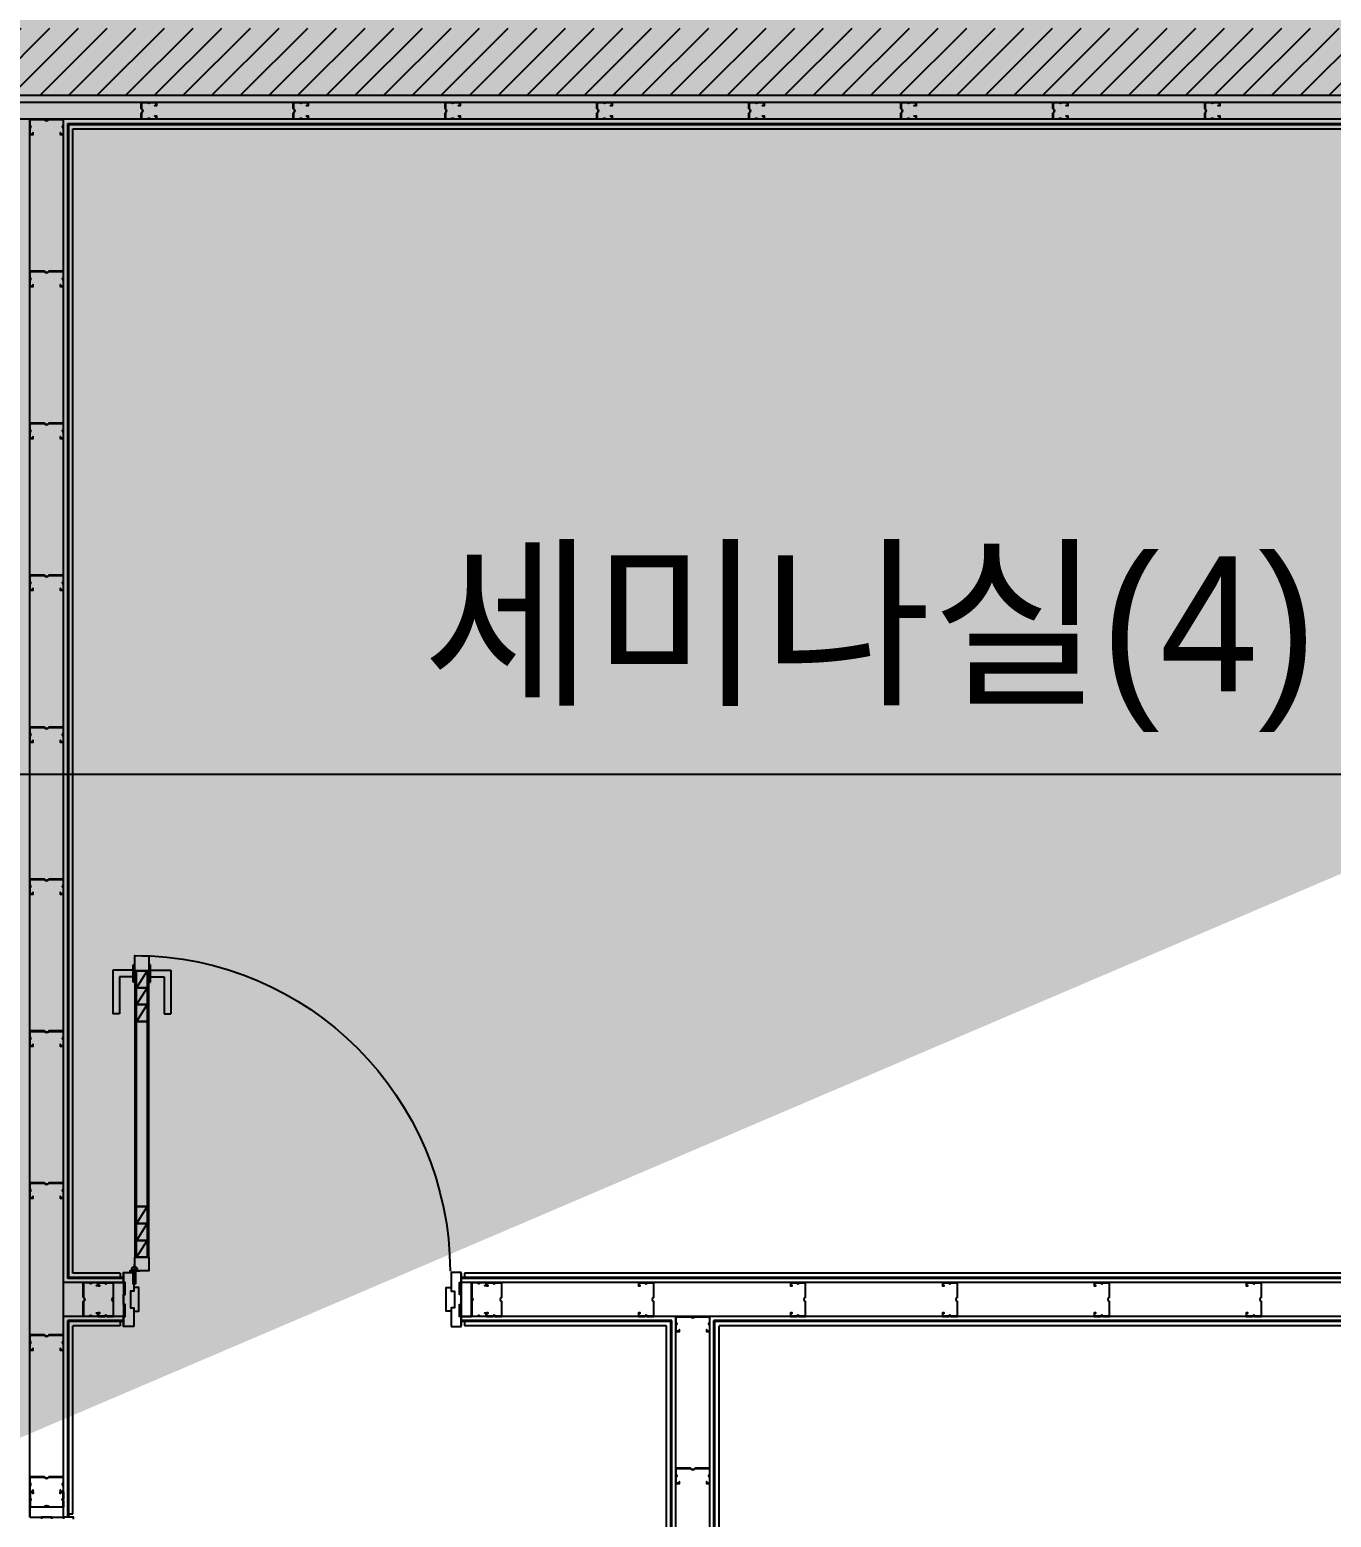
# Model space of a CAD drawing. Header units: metres. Extents: x 630750 to 860239, y 578133 to 726633.
# Drawn here: x 757644 to 761499, y 647210 to 651615 of the extents above; entities that cross this region are included whole.
import ezdxf

# ---------------------------------------------------------------- set-up
doc = ezdxf.new("R2010")
doc.units = ezdxf.units.M
doc.header["$LTSCALE"] = 300
doc.linetypes.add('업무시설_xr-base$0$CONTINOUS', pattern=[0])
for name, color, linetype in [('A-CEN-1', 1, 'Continuous'), ('A-CON', 2, 'Continuous'), ('A-TXT', 3, 'Continuous'), ('A-WAL-BLK', 3, 'Continuous'), ('A-WALL-CONC', 2, 'Continuous'), ('F-DOOR_FRAME', 4, 'Continuous'), ('KUK-DOOR', 4, 'Continuous'), ('KUK-DOOR-FRAME', 4, 'Continuous'), ('KUK-DRYWALL', 4, 'Continuous'), ('KUK-WALL-DRYWALL', 4, 'Continuous'), ('KUK-석고보드', 201, 'Continuous')]:
    doc.layers.add(name, color=color, linetype=linetype)
doc.styles.add('돋움', font='')
doc.styles.get('돋움').set_extended_font_data('Dotum')

# ---------------------------------------------------------------- blocks, each defined once
blk = doc.blocks.new('con1')
at = {"layer": 'A-WALL-CONC', "linetype": '업무시설_xr-base$0$CONTINOUS'}
h = blk.add_hatch(color=253, dxfattribs=at)
h.dxf.hatch_style = 1
h.paths.add_polyline_path([(-302595.9, -253222.2), (-301895.9, -253222.2), (-301895.9, -253922.2), (-302595.9, -253922.2)])
h.paths.add_polyline_path([(-384245.9, -253222.2), (-383545.9, -253222.2), (-383545.9, -253922.2), (-384245.9, -253922.2)])
h.paths.add_polyline_path([(-335095.9, -253172.2), (-334295.9, -253172.2), (-334295.9, -253972.2), (-335095.9, -253972.2)])
h.paths.add_polyline_path([(-354895.9, -253172.2), (-354095.9, -253172.2), (-354095.9, -253972.2), (-354895.9, -253972.2)])
h.paths.add_polyline_path([(-374695.9, -253172.2), (-373895.9, -253172.2), (-373895.9, -253972.2), (-374695.9, -253972.2)])
h.paths.add_polyline_path([(-325195.9, -253172.2), (-324395.9, -253172.2), (-324395.9, -253972.2), (-325195.9, -253972.2)])
h.paths.add_polyline_path([(-364745.9, -253222.2), (-364045.9, -253222.2), (-364045.9, -253922.2), (-364745.9, -253922.2)])
h.paths.add_polyline_path([(-344945.9, -253222.2), (-344245.9, -253222.2), (-344245.9, -253922.2), (-344945.9, -253922.2)])
h.paths.add_polyline_path([(-310045.9, -253222.2), (-309345.9, -253222.2), (-309345.9, -253922.2), (-310045.9, -253922.2)])
h.paths.add_polyline_path([(-318595.9, -253172.2), (-317795.9, -253172.2), (-317795.9, -253972.2), (-318595.9, -253972.2)])
h.paths.add_polyline_path([(-384245.9, -310859.9), (-383445.9, -310859.9), (-383445.9, -311659.9), (-384245.9, -311659.9)])
h.paths.add_polyline_path([(-384245.9, -305472.2), (-383445.9, -305472.2), (-383445.9, -306272.2), (-384245.9, -306272.2)])
h.paths.add_polyline_path([(-384245.9, -295572.2), (-383445.9, -295572.2), (-383445.9, -296372.2), (-384245.9, -296372.2)])
h.paths.add_polyline_path([(-384195.9, -276472.2), (-383595.9, -276472.2), (-383595.9, -275872.2), (-384195.9, -275872.2)])
h.paths.add_polyline_path([(-384245.9, -285672.2), (-383445.9, -285672.2), (-383445.9, -286472.2), (-384245.9, -286472.2)])
h.paths.add_polyline_path([(-384295.9, -269172.2), (-383495.9, -269172.2), (-383495.9, -269972.2), (-384295.9, -269972.2)])
h.paths.add_polyline_path([(-384295.9, -260672.2), (-383495.9, -260672.2), (-383495.9, -261472.2), (-384295.9, -261472.2)])
h.paths.add_polyline_path([(-376995.9, -285572.2), (-376195.9, -285572.2), (-376195.9, -286372.2), (-376995.9, -286372.2)], flags=17)
h.paths.add_polyline_path([(-374695.9, -276572.2), (-373895.9, -276572.2), (-373895.9, -275772.2), (-374695.9, -275772.2)], flags=17)
h.paths.add_polyline_path([(-364695.9, -285772.2), (-364095.9, -285772.2), (-364095.9, -286372.2), (-364695.9, -286372.2)], flags=17)
h.paths.add_polyline_path([(-364795.9, -275772.2), (-363995.9, -275772.2), (-363995.9, -276572.2), (-364795.9, -276572.2)], flags=17)
edge = h.paths.add_edge_path(flags=16)
edge.add_arc((-376495.9, -295972.2), 450, 0, 360)
edge = h.paths.add_edge_path(flags=16)
edge.add_arc((-354495.9, -302572.2), 450, 0, 360)
edge = h.paths.add_edge_path(flags=16)
edge.add_arc((-364395.9, -295972.2), 350, 0, 360)
edge = h.paths.add_edge_path(flags=16)
edge.add_arc((-354495.9, -295972.2), 450, 0, 360)
edge = h.paths.add_edge_path(flags=16)
edge.add_arc((-344595.9, -302572.2), 350, 0, 360)
edge = h.paths.add_edge_path(flags=16)
edge.add_arc((-344595.9, -295972.2), 350, 0, 360)
edge = h.paths.add_edge_path(flags=16)
edge.add_arc((-364395.9, -302572.2), 350, 0, 360)
h.paths.add_polyline_path([(-375978.1, -305715.7), (-376743.7, -305483.5), (-376976, -306249), (-376210.4, -306481.3)], flags=17)
h.paths.add_polyline_path([(-378097.8, -312701.2), (-378863.4, -312468.9), (-379095.6, -313234.5), (-378330.1, -313466.8)], flags=16)
h.paths.add_polyline_path([(-354767.9, -312099.6), (-355533.5, -311867.3), (-355765.8, -312632.8), (-355000.2, -312865.1)], flags=17)
h.paths.add_polyline_path([(-347591.1, -314277.3), (-348356.6, -314045), (-348588.9, -314810.6), (-347823.4, -315042.9)], flags=17)
h.paths.add_polyline_path([(-349725.3, -321310.6), (-350490.8, -321078.3), (-350723.1, -321843.9), (-349957.6, -322076.2)], flags=17)
h.paths.add_polyline_path([(-359198.7, -318436), (-359964.3, -318203.7), (-360196.6, -318969.2), (-359431, -319201.5)], flags=17)
edge = h.paths.add_edge_path(flags=16)
edge.add_arc((-324745.9, -312472.2), 450, 0, 360)
h.paths.add_polyline_path([(-318595.9, -311972.2), (-317795.9, -311972.2), (-317795.9, -312972.2), (-318595.9, -312972.2)], flags=17)
edge = h.paths.add_edge_path(flags=16)
edge.add_arc((-335145.9, -312472.2), 350, 0, 360)
edge = h.paths.add_edge_path(flags=16)
edge.add_arc((-338616.5, -317418.6), 450, 0, 360)
h.paths.add_polyline_path([(-340251.8, -324185.3), (-341017.4, -323953), (-341249.7, -324718.5), (-340484.1, -324950.8)], flags=17)
edge = h.paths.add_edge_path(flags=17)
edge.add_arc((-324745.9, -319072.2), 450, 0, 360)
h.paths.add_polyline_path([(-318695.9, -318672.2), (-317695.9, -318672.2), (-317695.9, -319472.2), (-318695.9, -319472.2)], flags=17)
h.paths.add_polyline_path([(-310095.9, -327072.2), (-309295.9, -327072.2), (-309295.9, -327872.2), (-310095.9, -327872.2)])
h.paths.add_polyline_path([(-316095.9, -322372.2), (-316095.9, -325422.2), (-311307.7, -325422.2), (-311307.7, -325222.2), (-315895.9, -325222.2), (-315895.9, -322572.2), (-309695.9, -322572.2), (-309695.9, -325222.2), (-310307.7, -325222.2), (-310307.7, -325422.2), (-309495.9, -325422.2), (-309495.9, -322372.2)], flags=17)
edge = h.paths.add_edge_path(flags=17)
edge.add_arc((-324795.9, -327472.2), 400, 0, 360)
edge = h.paths.add_edge_path(flags=17)
edge.add_arc((-318195.9, -329272.2), 450, 0, 360)
h.paths.add_polyline_path([(-310095.9, -331472.2), (-309295.9, -331472.2), (-309295.9, -332272.2), (-310095.9, -332272.2)])
edge = h.paths.add_edge_path(flags=16)
edge.add_arc((-334695.9, -302572.2), 350, 0, 360)
edge = h.paths.add_edge_path(flags=17)
edge.add_arc((-334695.9, -286072.2), 350, 0, 360)
edge = h.paths.add_edge_path(flags=16)
edge.add_arc((-334695.9, -295972.2), 350, 0, 360)
edge = h.paths.add_edge_path(flags=17)
edge.add_arc((-344595.9, -286072.2), 450, 0, 360)
h.paths.add_polyline_path([(-318595.9, -295472.2), (-317795.9, -295472.2), (-317795.9, -296472.2), (-318595.9, -296472.2)], flags=17)
h.paths.add_polyline_path([(-318595.9, -302072.2), (-317795.9, -302072.2), (-317795.9, -303072.2), (-318595.9, -303072.2)], flags=17)
edge = h.paths.add_edge_path(flags=16)
edge.add_arc((-324795.9, -302572.2), 450, 0, 360)
edge = h.paths.add_edge_path(flags=16)
edge.add_arc((-324795.9, -295972.2), 450, 0, 360)
edge = h.paths.add_edge_path(flags=17)
edge.add_arc((-324795.9, -286072.2), 450, 0, 360)
edge = h.paths.add_edge_path(flags=17)
edge.add_arc((-334695.9, -276172.2), 450, 0, 360)
edge = h.paths.add_edge_path(flags=17)
edge.add_arc((-344595.9, -276172.2), 450, 0, 360)
h.paths.add_polyline_path([(-318595.9, -275772.2), (-317795.9, -275772.2), (-317795.9, -276572.2), (-318595.9, -276572.2)], flags=17)
h.paths.add_polyline_path([(-318595.9, -285672.2), (-317795.9, -285672.2), (-317795.9, -286472.2), (-318595.9, -286472.2)], flags=17)
edge = h.paths.add_edge_path(flags=17)
edge.add_arc((-324795.9, -276172.2), 450, 0, 360)
h.paths.add_polyline_path([(-364795.9, -260672.2), (-363995.9, -260672.2), (-363995.9, -261472.2), (-364795.9, -261472.2)])
h.paths.add_polyline_path([(-364795.9, -269172.2), (-363995.9, -269172.2), (-363995.9, -269972.2), (-364795.9, -269972.2)], flags=17)
h.paths.add_polyline_path([(-325195.9, -269172.2), (-324395.9, -269172.2), (-324395.9, -269972.2), (-325195.9, -269972.2)], flags=17)
h.paths.add_polyline_path([(-310845.9, -260722.2), (-310045.9, -260722.2), (-310045.9, -261522.2), (-310845.9, -261522.2)], flags=17)
h.paths.add_polyline_path([(-325195.9, -260672.2), (-324395.9, -260672.2), (-324395.9, -261472.2), (-325195.9, -261472.2)])
h.paths.add_polyline_path([(-335095.9, -260672.2), (-334295.9, -260672.2), (-334295.9, -261472.2), (-335095.9, -261472.2)])
h.paths.add_polyline_path([(-344995.9, -260672.2), (-344195.9, -260672.2), (-344195.9, -261472.2), (-344995.9, -261472.2)])
h.paths.add_polyline_path([(-354895.9, -260672.2), (-354095.9, -260672.2), (-354095.9, -261472.2), (-354895.9, -261472.2)])
h.paths.add_polyline_path([(-354895.9, -269172.2), (-354095.9, -269172.2), (-354095.9, -269972.2), (-354895.9, -269972.2)], flags=17)
h.paths.add_polyline_path([(-344995.9, -269172.2), (-344195.9, -269172.2), (-344195.9, -269972.2), (-344995.9, -269972.2)], flags=17)
h.paths.add_polyline_path([(-335095.9, -269172.2), (-334295.9, -269172.2), (-334295.9, -269972.2), (-335095.9, -269972.2)], flags=17)
h.paths.add_polyline_path([(-310145.9, -275772.2), (-309345.9, -275772.2), (-309345.9, -276572.2), (-310145.9, -276572.2)])
h.paths.add_polyline_path([(-310145.9, -269172.2), (-309345.9, -269172.2), (-309345.9, -269972.2), (-310145.9, -269972.2)])
h.paths.add_polyline_path([(-309945.9, -312172.2), (-309345.9, -312172.2), (-309345.9, -312772.2), (-309945.9, -312772.2)], flags=17)
h.paths.add_polyline_path([(-309945.9, -302272.2), (-309345.9, -302272.2), (-309345.9, -302872.2), (-309945.9, -302872.2)], flags=17)
h.paths.add_polyline_path([(-310145.9, -295572.2), (-309345.9, -295572.2), (-309345.9, -296372.2), (-310145.9, -296372.2)])
h.paths.add_polyline_path([(-310145.9, -285672.2), (-309345.9, -285672.2), (-309345.9, -286472.2), (-310145.9, -286472.2)])
h.paths.add_polyline_path([(-366406.6, -311179.9), (-366585, -311089.4), (-367172.8, -312248.9), (-366994.4, -312339.4)], flags=16)
h.paths.add_polyline_path([(-367582.3, -313498.9), (-367760.7, -313408.4), (-368303.3, -314478.7), (-368124.9, -314569.2)], flags=16)
h.paths.add_polyline_path([(-374501.4, -323406.8), (-375266.9, -323174.5), (-375499.2, -323940), (-374733.7, -324172.3)], flags=17)
h.paths.add_polyline_path([(-380817, -321490.3), (-381582.5, -321258), (-381814.8, -322023.6), (-381049.3, -322255.9)])
h.paths.add_polyline_path([(-319504.7, -329605.3), (-319562.8, -329796.7), (-318586.8, -330092.9), (-318528.7, -329901.5)], flags=17)
h.paths.add_polyline_path([(-317399.5, -330244.1), (-317457.6, -330435.5), (-316481.5, -330731.7), (-316423.5, -330540.3)], flags=17)
h.paths.add_polyline_path([(-315294.3, -330882.9), (-315352.4, -331074.3), (-314376.3, -331370.5), (-314318.3, -331179.1)], flags=17)
h.paths.add_polyline_path([(-313189.1, -331521.7), (-313247.2, -331713.1), (-312271.1, -332009.3), (-312213, -331817.9)], flags=17)
h.paths.add_polyline_path([(-311083.9, -332160.5), (-311142, -332351.9), (-310165.9, -332648.1), (-310107.8, -332456.7)], flags=17)
h.paths.add_polyline_path([(-308978.7, -332799.4), (-309036.7, -332990.7), (-308060.7, -333286.9), (-308002.6, -333095.5)])
h.paths.add_polyline_path([(-306873.5, -333438.2), (-306931.5, -333629.5), (-305955.5, -333925.7), (-305897.4, -333734.3)])
h.paths.add_polyline_path([(-321610, -328966.5), (-321668, -329157.9), (-320692, -329454.1), (-320633.9, -329262.7)], flags=17)
h.paths.add_polyline_path([(-304768.2, -334077), (-304826.3, -334268.4), (-303850.3, -334564.5), (-303792.2, -334373.1)])
h.paths.add_polyline_path([(-366379.8, -308837.3), (-366525.2, -309124), (-365780.1, -309501.8), (-365997.1, -309929.9), (-365818.7, -310020.4), (-365281.9, -308961.4), (-368992.7, -307835.4), (-369050.7, -308026.8), (-368955, -308055.9), (-369303.5, -309204.2), (-369399.2, -309175.1), (-369457.2, -309366.5), (-369361.5, -309395.5), (-371190.9, -315424.1), (-373726.7, -314654.6), (-371897.4, -308626.1), (-370414.2, -309076.1), (-370356.1, -308884.7), (-371839.3, -308434.7), (-371490.9, -307286.4), (-370007.6, -307736.5), (-369949.6, -307545.1), (-371624.2, -307036.9), (-373976.1, -314787.9), (-369001.2, -316297.6), (-368712.8, -315728.7), (-368891.1, -315638.2), (-369103.7, -316057.4), (-370999.5, -315482.2), (-368763.6, -308113.9)], flags=17)
edge = h.paths.add_edge_path()
edge.add_line((-317995.9, -269122.2), (-318195.9, -269122.2))
edge.add_line((-318195.9, -266622.2), (-317995.9, -266622.2))
edge.add_line((-318195.9, -265972.2), (-318195.9, -266622.2))
edge.add_line((-318195.9, -269122.2), (-318195.9, -269672.2))
edge.add_line((-317995.9, -269472.2), (-317995.9, -269122.2))
edge.add_line((-317995.9, -266622.2), (-317995.9, -265972.2))
edge.add_line((-317070.9, -260922.2), (-317070.9, -260722.2))
edge.add_line((-317070.9, -260722.2), (-314895.9, -260722.2))
edge.add_line((-314895.9, -260722.2), (-314895.9, -260922.2))
edge.add_line((-314895.9, -260922.2), (-317070.9, -260922.2))
edge.add_line((-318195.9, -265972.2), (-321995.9, -265972.2))
edge.add_line((-321995.9, -265972.2), (-321995.9, -262022.2))
edge.add_line((-321995.9, -262022.2), (-321795.9, -262022.2))
edge.add_line((-321795.9, -262022.2), (-321795.9, -262922.2))
edge.add_line((-321795.9, -262922.2), (-321695.9, -262922.2))
edge.add_line((-321695.9, -262922.2), (-321695.9, -263122.2))
edge.add_line((-321695.9, -263122.2), (-321795.9, -263122.2))
edge.add_line((-321795.9, -263122.2), (-321795.9, -265772.2))
edge.add_line((-321795.9, -265772.2), (-314195.9, -265772.2))
edge.add_line((-314195.9, -265772.2), (-314195.9, -263122.2))
edge.add_line((-314195.9, -263122.2), (-320695.9, -263122.2))
edge.add_line((-320695.9, -263122.2), (-320695.9, -262922.2))
edge.add_line((-320695.9, -262922.2), (-319545.9, -262922.2))
edge.add_line((-319545.9, -262922.2), (-319545.9, -260922.2))
edge.add_line((-319545.9, -260922.2), (-321795.9, -260922.2))
edge.add_line((-321795.9, -260922.2), (-321795.9, -261022.2))
edge.add_line((-321795.9, -261022.2), (-321995.9, -261022.2))
edge.add_line((-321995.9, -261022.2), (-321995.9, -260722.2))
edge.add_line((-321995.9, -260722.2), (-317770.9, -260722.2))
edge.add_line((-317770.9, -260722.2), (-317770.9, -260922.2))
edge.add_line((-317995.9, -269472.2), (-314195.9, -269472.2))
edge.add_line((-314195.9, -269472.2), (-314195.9, -265972.2))
edge.add_line((-314195.9, -265972.2), (-317995.9, -265972.2))
edge.add_line((-317770.9, -260922.2), (-319345.9, -260922.2))
edge.add_line((-319345.9, -260922.2), (-319345.9, -262922.2))
edge.add_line((-319345.9, -262922.2), (-314195.9, -262922.2))
edge.add_line((-314195.9, -262922.2), (-314195.9, -260722.2))
edge.add_line((-314195.9, -260722.2), (-313995.9, -260722.2))
edge.add_line((-313995.9, -260722.2), (-313995.9, -269672.2))
edge.add_line((-313995.9, -269672.2), (-318195.9, -269672.2))
edge.add_line((-309345.9, -286472.2), (-309345.9, -312772.2))
edge.add_line((-309545.9, -302872.2), (-309545.9, -312172.2))
edge.add_line((-309545.9, -296372.2), (-309545.9, -302272.2))
edge.add_line((-309545.9, -286472.2), (-309545.9, -295572.2))
edge.add_line((-375426.6, -323700.8), (-380976.7, -322016.6))
edge.add_line((-334860, -324841.4), (-335146.9, -325786.6))
edge.add_line((-334660.1, -325215.5), (-334859.8, -325873.7))
edge.add_line((-324795.9, -328208.8), (-324795.9, -327872.2))
edge.add_line((-324595.9, -328060.4), (-324595.9, -327818.6))
edge.add_line((-324795.9, -328208.8), (-322797.2, -328815.2))
edge.add_line((-322797.2, -328815.2), (-322739.1, -328623.9))
edge.add_line((-322739.1, -328623.9), (-324595.9, -328060.4))
edge.add_line((-337531.2, -334677.3), (-338201, -334474.1))
edge.add_line((-338201, -334474.1), (-338404.3, -335143.9))
edge.add_line((-338404.3, -335143.9), (-337734.4, -335347.2))
edge.add_line((-337734.4, -335347.2), (-337531.2, -334677.3))
edge = h.paths.add_edge_path()
edge.add_line((-339857.9, -323400.5), (-339799.8, -323209.1))
edge.add_line((-339799.8, -323209.1), (-337930.3, -317052.2))
edge.add_line((-337930.3, -317052.2), (-338217.3, -316965))
edge.add_line((-338217.3, -316965), (-338268.5, -317133.4))
edge.add_arc((-338616.5, -317418.6), 450, -73.1135, 39.3318, ccw=False)
edge.add_line((-338485.8, -317849.2), (-340145, -323313.3))
edge.add_line((-340145, -323313.3), (-339857.9, -323400.5))
blk = doc.blocks.new('힌지')
at = {"layer": 'F-DOOR_FRAME', "color": 175}
for p, q in [((444293.8, 289039.7, 0), (444262.2, 289039.7, 0)), ((444293.8, 289039.7, 0), (444262.2, 289039.7, 0)), ((444278, 289049.1, 0), (444278, 289020.8, 0))]:
    blk.add_line(p, q, dxfattribs=at)
at = {"layer": 'F-DOOR_FRAME', "color": 175, "elevation": 0}
for points in [[(444276.3, 289042.2), (444276.3, 289076.8), (444273.3, 289076.8), (444273.3, 289041.9), (444270.9, 289035.1, -0.190658), (444275.4, 289038.8)], [(444282.3, 289041.9), (444282.3, 289076.8), (444279.3, 289076.8), (444279.3, 289042.2), (444280.2, 289038.8, -0.190658), (444284.8, 289035.1)]]:
    blk.add_lwpolyline(points, format="xyb", close=True, dxfattribs=at)
at = {"layer": 'F-DOOR_FRAME', "color": 175}
blk.add_circle((444277.8, 289034.7, 0), 8, dxfattribs=at)
blk = doc.blocks.new('A$C350577A3')
at = {"layer": 'KUK-DOOR', "color": 6}
for p, q in [((43.5, 939, -6432.8), (43.5, 999, -6432.8)), ((43.5, 999, -6432.8), (173.5, 999, -6432.8)), ((63.5, 939, -6432.8), (63.5, 979, -6432.8)), ((63.5, 979, -6432.8), (173.5, 979, -6432.8)), ((173.5, 979, -6432.8), (173.5, 999, -6432.8)), ((79, 939, -6432.8), (28, 939, -6432.8)), ((28, 939, -6432.8), (28, 934, 0)), ((79, 934, -6432.8), (79, 939, -6432.8)), ((28, 887, 0), (28, 892, 6432.8)), ((79, 887, 0), (28, 887, 0)), ((43.5, 887, 0), (43.5, 827, 0)), ((63.5, 887, 0), (63.5, 847, 0)), ((79, 892, 0), (79, 887, 0)), ((63.5, 847, 0), (173.5, 847, 0)), ((173.5, 847, 0), (173.5, 827, 0)), ((43.5, 827, 0), (173.5, 827, 0))]:
    blk.add_line(p, q, dxfattribs=at)
at = {"layer": 'KUK-DOOR', "color": 251}
for p, q in [((29.7, 934, -6432.8), (29.7, 939, -6432.8)), ((31.3, 934, -6432.8), (31.3, 939, -6432.8)), ((33.9, 934, -6432.8), (33.9, 939, -6432.8)), ((38.4, 934, -6432.8), (38.4, 939, -6432.8)), ((44.6, 934, -6432.8), (44.6, 939, -6432.8)), ((62.4, 934, -6432.8), (62.4, 939, -6432.8)), ((68.6, 934, -6432.8), (68.6, 939, -6432.8)), ((73.1, 934, -6432.8), (73.1, 939, -6432.8)), ((75.7, 934, -6432.8), (75.7, 939, -6432.8)), ((77.3, 934, -6432.8), (77.3, 939, -6432.8)), ((78.4, 934, -6432.8), (78.4, 939, -6432.8)), ((29.7, 892, 0), (29.7, 887, 0)), ((31.3, 892, 0), (31.3, 887, 0)), ((33.9, 892, 0), (33.9, 887, 0)), ((38.4, 892, 0), (38.4, 887, 0)), ((44.6, 892, 0), (44.6, 887, 0)), ((62.4, 892, 0), (62.4, 887, 0)), ((68.6, 892, 0), (68.6, 887, 0)), ((73.1, 892, 0), (73.1, 887, 0)), ((75.7, 892, 0), (75.7, 887, 0)), ((77.3, 892, 0), (77.3, 887, 0)), ((78.4, 892, 0), (78.4, 887, 0))]:
    blk.add_line(p, q, dxfattribs=at)
at = {"layer": 'KUK-DOOR', "color": 1, "ltscale": 100}
for p, q in [((46, 897, 0), (96, 929, 0)), ((96, 897, 0), (146, 929, 0)), ((146, 897, 0), (196, 929, 0)), ((744, 897, 0), (794, 929, 0)), ((794, 897, 0), (844, 929, 0)), ((844, 897, 0), (894, 929, 0))]:
    blk.add_line(p, q, dxfattribs=at)
at = {"layer": 'KUK-DOOR', "color": 8}
blk.add_line((196, 897, 0), (196, 929, 0), dxfattribs=at)
at = {"layer": 'KUK-DOOR', "color": 7, "elevation": 0}
for points in [[(9, 934), (0, 934), (2.5, 892), (46, 892), (46, 934), (9, 934)], [(46, 934), (894, 934)], [(894, 934), (894, 892), (934, 892), (934, 896), (934, 896), (934, 934), (894, 934)], [(894, 892), (46, 892)]]:
    blk.add_lwpolyline(points, dxfattribs=at)
at = {"layer": 'KUK-DOOR', "color": 1, "ltscale": 100, "elevation": 0}
for points in [[(46, 897), (96, 897), (96, 929), (46, 929)], [(96, 897), (146, 897), (146, 929), (96, 929)], [(146, 897), (196, 897), (196, 929), (146, 929)], [(196, 897), (744, 897), (744, 929), (196, 929)], [(744, 897), (794, 897), (794, 929), (744, 929)], [(794, 897), (844, 897), (844, 929), (794, 929)], [(844, 897), (894, 897), (894, 929), (844, 929)]]:
    blk.add_lwpolyline(points, close=True, dxfattribs=at)
at = {"layer": 'KUK-DOOR', "color": 1, "elevation": 0}
blk.add_lwpolyline([(894, 934), (894, 897)], dxfattribs=at)
at = {"layer": 'KUK-DOOR', "color": 1}
blk.add_arc((937.5, 937.5, 0), 937.5, 180.2153, 269.847, dxfattribs=at)

msp = doc.modelspace()

# ---------------------------------------------------------------- hatches: boundary and pattern name
at = {"layer": 'A-WAL-BLK'}
h = msp.add_hatch(dxfattribs=at)
h.set_pattern_fill('ANSI31', color=251, scale=60, style=0)
h.set_pattern_definition([(45, (1072705.25, 440364.125), (-42.426407, 42.426407), [])])
h.paths.add_polyline_path([(754109.4, 649910.2), (754109.4, 651620.2), (763159.4, 651620.2), (763159.4, 651420.2), (754309.4, 651420.2), (754309.4, 649910.2)])

# ---------------------------------------------------------------- linework, layer by layer
at = {"layer": 'A-CEN-1', "linetype": 'Continuous'}
msp.add_line((796986.4, 649410.2), (657202.6, 649410.2), dxfattribs=at)
at = {"layer": 'A-WAL-BLK'}
msp.add_line((763154.4, 651420.2), (754104.4, 651420.2), dxfattribs=at)
at = {"layer": 'KUK-DOOR-FRAME'}
for points in [[(757952.4, 647775.2), (757952.4, 647775.2), (757952.4, 647775.2), (757952.4, 647775.2), (757952.4, 647775.2), (757928.4, 647775.2), (757922.4, 647775.2), (757922.4, 647778.7), (757922.4, 647805.2), (757927.4, 647805.2), (757927.4, 647840.2), (757922.4, 647840.2), (757922.4, 647870.2), (757927.4, 647870.2), (757927.4, 647905.2), (757922.4, 647905.2), (757922.4, 647935.2), (757928.4, 647935.2), (757928.4, 647935.2), (757952.4, 647935.2), (757952.4, 647880.2), (757942.4, 647880.2), (757942.4, 647830.2), (757952.4, 647830.2), (757952.4, 647775.2)], [(758892.4, 647775.2), (758892.4, 647775.2), (758892.4, 647775.2), (758892.4, 647775.2), (758892.4, 647775.2), (758916.4, 647775.2), (758922.4, 647775.2), (758922.4, 647778.7), (758922.4, 647805.2), (758917.4, 647805.2), (758917.4, 647840.2), (758922.4, 647840.2), (758922.4, 647870.2), (758917.4, 647870.2), (758917.4, 647905.2), (758922.4, 647905.2), (758922.4, 647935.2), (758916.4, 647935.2), (758916.4, 647935.2), (758892.4, 647935.2), (758892.4, 647880.2), (758902.4, 647880.2), (758902.4, 647830.2), (758892.4, 647830.2), (758892.4, 647775.2)], [(757709.4, 647205.2), (757709.4, 647210.2), (757679.4, 647210.2), (757679.4, 647205.2)], [(757774.4, 647204.2), (757774.4, 647210.2), (757770.9, 647210.2), (757744.4, 647210.2), (757744.4, 647205.2)]]:
    msp.add_lwpolyline(points, dxfattribs=at)
at = {"layer": 'KUK-DOOR-FRAME', "extrusion": (0, -1.80681e-09, 1)}
for points in [[(757942.4, 647830.2), (757952.4, 647830.2), (757952.4, 647820.2), (757967.4, 647820.2), (757967.4, 647890.2), (757952.4, 647890.2), (757952.4, 647880.2), (757942.4, 647880.2), (757942.4, 647830.2)], [(758902.4, 647830.2), (758892.4, 647830.2), (758892.4, 647820.2), (758877.4, 647820.2), (758877.4, 647890.2), (758892.4, 647890.2), (758892.4, 647880.2), (758902.4, 647880.2), (758902.4, 647830.2)]]:
    msp.add_lwpolyline(points, dxfattribs=at)
at = {"layer": 'KUK-DRYWALL', "color": 8}
for points in [[(758018.4, 651360.2), (758019.4, 651360.2), (758019.4, 651350.2), (757999.4, 651350.2, 1), (757994.4, 651350.2), (757974.4, 651350.2), (757974.4, 651368.7, 0.589997), (757974.4, 651381.7), (757974.4, 651400.2), (757994.4, 651400.2, 1), (757999.4, 651400.2), (758019.4, 651400.2), (758019.4, 651390.2), (758014.4, 651390.2), (758014.4, 651391.2), (758018.4, 651391.2), (758018.4, 651399.2), (758000.3, 651399.2, -0.745356), (757993.6, 651399.2), (757975.4, 651399.2), (757975.4, 651382.3, -0.542783), (757975.4, 651368.2), (757975.4, 651351.2), (757993.6, 651351.2, -0.745356), (758000.3, 651351.2), (758018.4, 651351.2), (758018.4, 651359.2), (758014.4, 651359.2), (758014.4, 651360.2), (758019.4, 651360.2)], [(758468.4, 651360.2), (758469.4, 651360.2), (758469.4, 651350.2), (758449.4, 651350.2, 1), (758444.4, 651350.2), (758424.4, 651350.2), (758424.4, 651368.7, 0.589997), (758424.4, 651381.7), (758424.4, 651400.2), (758444.4, 651400.2, 1), (758449.4, 651400.2), (758469.4, 651400.2), (758469.4, 651390.2), (758464.4, 651390.2), (758464.4, 651391.2), (758468.4, 651391.2), (758468.4, 651399.2), (758450.3, 651399.2, -0.745356), (758443.6, 651399.2), (758425.4, 651399.2), (758425.4, 651382.3, -0.542783), (758425.4, 651368.2), (758425.4, 651351.2), (758443.6, 651351.2, -0.745356), (758450.3, 651351.2), (758468.4, 651351.2), (758468.4, 651359.2), (758464.4, 651359.2), (758464.4, 651360.2), (758469.4, 651360.2)], [(758918.4, 651360.2), (758919.4, 651360.2), (758919.4, 651350.2), (758899.4, 651350.2, 1), (758894.4, 651350.2), (758874.4, 651350.2), (758874.4, 651368.7, 0.589997), (758874.4, 651381.7), (758874.4, 651400.2), (758894.4, 651400.2, 1), (758899.4, 651400.2), (758919.4, 651400.2), (758919.4, 651390.2), (758914.4, 651390.2), (758914.4, 651391.2), (758918.4, 651391.2), (758918.4, 651399.2), (758900.3, 651399.2, -0.745356), (758893.6, 651399.2), (758875.4, 651399.2), (758875.4, 651382.3, -0.542783), (758875.4, 651368.2), (758875.4, 651351.2), (758893.6, 651351.2, -0.745356), (758900.3, 651351.2), (758918.4, 651351.2), (758918.4, 651359.2), (758914.4, 651359.2), (758914.4, 651360.2), (758919.4, 651360.2)], [(759368.4, 651360.2), (759369.4, 651360.2), (759369.4, 651350.2), (759349.4, 651350.2, 1), (759344.4, 651350.2), (759324.4, 651350.2), (759324.4, 651368.7, 0.589997), (759324.4, 651381.7), (759324.4, 651400.2), (759344.4, 651400.2, 1), (759349.4, 651400.2), (759369.4, 651400.2), (759369.4, 651390.2), (759364.4, 651390.2), (759364.4, 651391.2), (759368.4, 651391.2), (759368.4, 651399.2), (759350.3, 651399.2, -0.745356), (759343.6, 651399.2), (759325.4, 651399.2), (759325.4, 651382.3, -0.542783), (759325.4, 651368.2), (759325.4, 651351.2), (759343.6, 651351.2, -0.745356), (759350.3, 651351.2), (759368.4, 651351.2), (759368.4, 651359.2), (759364.4, 651359.2), (759364.4, 651360.2), (759369.4, 651360.2)], [(759818.4, 651360.2), (759819.4, 651360.2), (759819.4, 651350.2), (759799.4, 651350.2, 1), (759794.4, 651350.2), (759774.4, 651350.2), (759774.4, 651368.7, 0.589997), (759774.4, 651381.7), (759774.4, 651400.2), (759794.4, 651400.2, 1), (759799.4, 651400.2), (759819.4, 651400.2), (759819.4, 651390.2), (759814.4, 651390.2), (759814.4, 651391.2), (759818.4, 651391.2), (759818.4, 651399.2), (759800.3, 651399.2, -0.745356), (759793.6, 651399.2), (759775.4, 651399.2), (759775.4, 651382.3, -0.542783), (759775.4, 651368.2), (759775.4, 651351.2), (759793.6, 651351.2, -0.745356), (759800.3, 651351.2), (759818.4, 651351.2), (759818.4, 651359.2), (759814.4, 651359.2), (759814.4, 651360.2), (759819.4, 651360.2)], [(760268.4, 651360.2), (760269.4, 651360.2), (760269.4, 651350.2), (760249.4, 651350.2, 1), (760244.4, 651350.2), (760224.4, 651350.2), (760224.4, 651368.7, 0.589997), (760224.4, 651381.7), (760224.4, 651400.2), (760244.4, 651400.2, 1), (760249.4, 651400.2), (760269.4, 651400.2), (760269.4, 651390.2), (760264.4, 651390.2), (760264.4, 651391.2), (760268.4, 651391.2), (760268.4, 651399.2), (760250.3, 651399.2, -0.745356), (760243.6, 651399.2), (760225.4, 651399.2), (760225.4, 651382.3, -0.542783), (760225.4, 651368.2), (760225.4, 651351.2), (760243.6, 651351.2, -0.745356), (760250.3, 651351.2), (760268.4, 651351.2), (760268.4, 651359.2), (760264.4, 651359.2), (760264.4, 651360.2), (760269.4, 651360.2)], [(760718.4, 651360.2), (760719.4, 651360.2), (760719.4, 651350.2), (760699.4, 651350.2, 1), (760694.4, 651350.2), (760674.4, 651350.2), (760674.4, 651368.7, 0.589997), (760674.4, 651381.7), (760674.4, 651400.2), (760694.4, 651400.2, 1), (760699.4, 651400.2), (760719.4, 651400.2), (760719.4, 651390.2), (760714.4, 651390.2), (760714.4, 651391.2), (760718.4, 651391.2), (760718.4, 651399.2), (760700.3, 651399.2, -0.745356), (760693.6, 651399.2), (760675.4, 651399.2), (760675.4, 651382.3, -0.542783), (760675.4, 651368.2), (760675.4, 651351.2), (760693.6, 651351.2, -0.745356), (760700.3, 651351.2), (760718.4, 651351.2), (760718.4, 651359.2), (760714.4, 651359.2), (760714.4, 651360.2), (760719.4, 651360.2)], [(761168.4, 651360.2), (761169.4, 651360.2), (761169.4, 651350.2), (761149.4, 651350.2, 1), (761144.4, 651350.2), (761124.4, 651350.2), (761124.4, 651368.7, 0.589997), (761124.4, 651381.7), (761124.4, 651400.2), (761144.4, 651400.2, 1), (761149.4, 651400.2), (761169.4, 651400.2), (761169.4, 651390.2), (761164.4, 651390.2), (761164.4, 651391.2), (761168.4, 651391.2), (761168.4, 651399.2), (761150.3, 651399.2, -0.745356), (761143.6, 651399.2), (761125.4, 651399.2), (761125.4, 651382.3, -0.542783), (761125.4, 651368.2), (761125.4, 651351.2), (761143.6, 651351.2, -0.745356), (761150.3, 651351.2), (761168.4, 651351.2), (761168.4, 651359.2), (761164.4, 651359.2), (761164.4, 651360.2), (761169.4, 651360.2)], [(757734.4, 651306.2), (757734.4, 651305.2), (757744.4, 651305.2), (757744.4, 651325.2, -1), (757744.4, 651330.2), (757744.4, 651350.2), (757700.9, 651350.2, -0.589997), (757687.9, 651350.2), (757644.4, 651350.2), (757644.4, 651330.2, -1), (757644.4, 651325.2), (757644.4, 651305.2), (757654.4, 651305.2), (757654.4, 651310.2), (757653.4, 651310.2), (757653.4, 651306.2), (757645.4, 651306.2), (757645.4, 651324.4, 0.745356), (757645.4, 651331.1), (757645.4, 651349.2), (757687.3, 651349.2, 0.542783), (757701.5, 651349.2), (757743.4, 651349.2), (757743.4, 651331.1, 0.745356), (757743.4, 651324.4), (757743.4, 651306.2), (757735.4, 651306.2), (757735.4, 651310.2), (757734.4, 651310.2), (757734.4, 651305.2)], [(757734.4, 650856.2), (757734.4, 650855.2), (757744.4, 650855.2), (757744.4, 650875.2, -1), (757744.4, 650880.2), (757744.4, 650900.2), (757700.9, 650900.2, -0.589997), (757687.9, 650900.2), (757644.4, 650900.2), (757644.4, 650880.2, -1), (757644.4, 650875.2), (757644.4, 650855.2), (757654.4, 650855.2), (757654.4, 650860.2), (757653.4, 650860.2), (757653.4, 650856.2), (757645.4, 650856.2), (757645.4, 650874.4, 0.745356), (757645.4, 650881.1), (757645.4, 650899.2), (757687.3, 650899.2, 0.542783), (757701.5, 650899.2), (757743.4, 650899.2), (757743.4, 650881.1, 0.745356), (757743.4, 650874.4), (757743.4, 650856.2), (757735.4, 650856.2), (757735.4, 650860.2), (757734.4, 650860.2), (757734.4, 650855.2)], [(757734.4, 650406.2), (757734.4, 650405.2), (757744.4, 650405.2), (757744.4, 650425.2, -1), (757744.4, 650430.2), (757744.4, 650450.2), (757700.9, 650450.2, -0.589997), (757687.9, 650450.2), (757644.4, 650450.2), (757644.4, 650430.2, -1), (757644.4, 650425.2), (757644.4, 650405.2), (757654.4, 650405.2), (757654.4, 650410.2), (757653.4, 650410.2), (757653.4, 650406.2), (757645.4, 650406.2), (757645.4, 650424.4, 0.745356), (757645.4, 650431.1), (757645.4, 650449.2), (757687.3, 650449.2, 0.542783), (757701.5, 650449.2), (757743.4, 650449.2), (757743.4, 650431.1, 0.745356), (757743.4, 650424.4), (757743.4, 650406.2), (757735.4, 650406.2), (757735.4, 650410.2), (757734.4, 650410.2), (757734.4, 650405.2)], [(757734.4, 649956.2), (757734.4, 649955.2), (757744.4, 649955.2), (757744.4, 649975.2, -1), (757744.4, 649980.2), (757744.4, 650000.2), (757700.9, 650000.2, -0.589997), (757687.9, 650000.2), (757644.4, 650000.2), (757644.4, 649980.2, -1), (757644.4, 649975.2), (757644.4, 649955.2), (757654.4, 649955.2), (757654.4, 649960.2), (757653.4, 649960.2), (757653.4, 649956.2), (757645.4, 649956.2), (757645.4, 649974.4, 0.745356), (757645.4, 649981.1), (757645.4, 649999.2), (757687.3, 649999.2, 0.542783), (757701.5, 649999.2), (757743.4, 649999.2), (757743.4, 649981.1, 0.745356), (757743.4, 649974.4), (757743.4, 649956.2), (757735.4, 649956.2), (757735.4, 649960.2), (757734.4, 649960.2), (757734.4, 649955.2)], [(757734.4, 649506.2), (757734.4, 649505.2), (757744.4, 649505.2), (757744.4, 649525.2, -1), (757744.4, 649530.2), (757744.4, 649550.2), (757700.9, 649550.2, -0.589997), (757687.9, 649550.2), (757644.4, 649550.2), (757644.4, 649530.2, -1), (757644.4, 649525.2), (757644.4, 649505.2), (757654.4, 649505.2), (757654.4, 649510.2), (757653.4, 649510.2), (757653.4, 649506.2), (757645.4, 649506.2), (757645.4, 649524.4, 0.745356), (757645.4, 649531.1), (757645.4, 649549.2), (757687.3, 649549.2, 0.542783), (757701.5, 649549.2), (757743.4, 649549.2), (757743.4, 649531.1, 0.745356), (757743.4, 649524.4), (757743.4, 649506.2), (757735.4, 649506.2), (757735.4, 649510.2), (757734.4, 649510.2), (757734.4, 649505.2)], [(757734.4, 649056.2), (757734.4, 649055.2), (757744.4, 649055.2), (757744.4, 649075.2, -1), (757744.4, 649080.2), (757744.4, 649100.2), (757700.9, 649100.2, -0.589997), (757687.9, 649100.2), (757644.4, 649100.2), (757644.4, 649080.2, -1), (757644.4, 649075.2), (757644.4, 649055.2), (757654.4, 649055.2), (757654.4, 649060.2), (757653.4, 649060.2), (757653.4, 649056.2), (757645.4, 649056.2), (757645.4, 649074.4, 0.745356), (757645.4, 649081.1), (757645.4, 649099.2), (757687.3, 649099.2, 0.542783), (757701.5, 649099.2), (757743.4, 649099.2), (757743.4, 649081.1, 0.745356), (757743.4, 649074.4), (757743.4, 649056.2), (757735.4, 649056.2), (757735.4, 649060.2), (757734.4, 649060.2), (757734.4, 649055.2)], [(757734.4, 648606.2), (757734.4, 648605.2), (757744.4, 648605.2), (757744.4, 648625.2, -1), (757744.4, 648630.2), (757744.4, 648650.2), (757700.9, 648650.2, -0.589997), (757687.9, 648650.2), (757644.4, 648650.2), (757644.4, 648630.2, -1), (757644.4, 648625.2), (757644.4, 648605.2), (757654.4, 648605.2), (757654.4, 648610.2), (757653.4, 648610.2), (757653.4, 648606.2), (757645.4, 648606.2), (757645.4, 648624.4, 0.745356), (757645.4, 648631.1), (757645.4, 648649.2), (757687.3, 648649.2, 0.542783), (757701.5, 648649.2), (757743.4, 648649.2), (757743.4, 648631.1, 0.745356), (757743.4, 648624.4), (757743.4, 648606.2), (757735.4, 648606.2), (757735.4, 648610.2), (757734.4, 648610.2), (757734.4, 648605.2)], [(757734.4, 648156.2), (757734.4, 648155.2), (757744.4, 648155.2), (757744.4, 648175.2, -1), (757744.4, 648180.2), (757744.4, 648200.2), (757700.9, 648200.2, -0.589997), (757687.9, 648200.2), (757644.4, 648200.2), (757644.4, 648180.2, -1), (757644.4, 648175.2), (757644.4, 648155.2), (757654.4, 648155.2), (757654.4, 648160.2), (757653.4, 648160.2), (757653.4, 648156.2), (757645.4, 648156.2), (757645.4, 648174.4, 0.745356), (757645.4, 648181.1), (757645.4, 648199.2), (757687.3, 648199.2, 0.542783), (757701.5, 648199.2), (757743.4, 648199.2), (757743.4, 648181.1, 0.745356), (757743.4, 648174.4), (757743.4, 648156.2), (757735.4, 648156.2), (757735.4, 648160.2), (757734.4, 648160.2), (757734.4, 648155.2)], [(757846.4, 647815.2), (757847.4, 647815.2), (757847.4, 647805.2), (757827.4, 647805.2, 1), (757822.4, 647805.2), (757802.4, 647805.2), (757802.4, 647848.7, 0.589997), (757802.4, 647861.7), (757802.4, 647905.2), (757822.4, 647905.2, 1), (757827.4, 647905.2), (757847.4, 647905.2), (757847.4, 647895.2), (757842.4, 647895.2), (757842.4, 647896.2), (757846.4, 647896.2), (757846.4, 647904.2), (757828.3, 647904.2, -0.745356), (757821.5, 647904.2), (757803.4, 647904.2), (757803.4, 647862.3, -0.542783), (757803.4, 647848.2), (757803.4, 647806.2), (757821.5, 647806.2, -0.745356), (757828.3, 647806.2), (757846.4, 647806.2), (757846.4, 647814.2), (757842.4, 647814.2), (757842.4, 647815.2), (757847.4, 647815.2)], [(757848.4, 647815.2), (757847.4, 647815.2), (757847.4, 647805.2), (757867.4, 647805.2, -1), (757872.4, 647805.2), (757892.4, 647805.2), (757892.4, 647848.7, -0.589997), (757892.4, 647861.7), (757892.4, 647905.2), (757872.4, 647905.2, -1), (757867.4, 647905.2), (757847.4, 647905.2), (757847.4, 647895.2), (757852.4, 647895.2), (757852.4, 647896.2), (757848.4, 647896.2), (757848.4, 647904.2), (757866.5, 647904.2, 0.745356), (757873.3, 647904.2), (757891.4, 647904.2), (757891.4, 647862.3, 0.542783), (757891.4, 647848.2), (757891.4, 647806.2), (757873.3, 647806.2, 0.745356), (757866.5, 647806.2), (757848.4, 647806.2), (757848.4, 647814.2), (757852.4, 647814.2), (757852.4, 647815.2), (757847.4, 647815.2)], [(758996.4, 647815.2), (758997.4, 647815.2), (758997.4, 647805.2), (758977.4, 647805.2, 1), (758972.4, 647805.2), (758952.4, 647805.2), (758952.4, 647848.7, 0.589997), (758952.4, 647861.7), (758952.4, 647905.2), (758972.4, 647905.2, 1), (758977.4, 647905.2), (758997.4, 647905.2), (758997.4, 647895.2), (758992.4, 647895.2), (758992.4, 647896.2), (758996.4, 647896.2), (758996.4, 647904.2), (758978.2, 647904.2, -0.745356), (758971.5, 647904.2), (758953.4, 647904.2), (758953.4, 647862.3, -0.542783), (758953.4, 647848.2), (758953.4, 647806.2), (758971.5, 647806.2, -0.745356), (758978.2, 647806.2), (758996.4, 647806.2), (758996.4, 647814.2), (758992.4, 647814.2), (758992.4, 647815.2), (758997.4, 647815.2)], [(758998.4, 647815.2), (758997.4, 647815.2), (758997.4, 647805.2), (759017.4, 647805.2, -1), (759022.4, 647805.2), (759042.4, 647805.2), (759042.4, 647848.7, -0.589997), (759042.4, 647861.7), (759042.4, 647905.2), (759022.4, 647905.2, -1), (759017.4, 647905.2), (758997.4, 647905.2), (758997.4, 647895.2), (759002.4, 647895.2), (759002.4, 647896.2), (758998.4, 647896.2), (758998.4, 647904.2), (759016.5, 647904.2, 0.745356), (759023.2, 647904.2), (759041.4, 647904.2), (759041.4, 647862.3, 0.542783), (759041.4, 647848.2), (759041.4, 647806.2), (759023.2, 647806.2, 0.745356), (759016.5, 647806.2), (758998.4, 647806.2), (758998.4, 647814.2), (759002.4, 647814.2), (759002.4, 647815.2), (758997.4, 647815.2)], [(759448.4, 647815.2), (759447.4, 647815.2), (759447.4, 647805.2), (759467.4, 647805.2, -1), (759472.4, 647805.2), (759492.4, 647805.2), (759492.4, 647848.7, -0.589997), (759492.4, 647861.7), (759492.4, 647905.2), (759472.4, 647905.2, -1), (759467.4, 647905.2), (759447.4, 647905.2), (759447.4, 647895.2), (759452.4, 647895.2), (759452.4, 647896.2), (759448.4, 647896.2), (759448.4, 647904.2), (759466.5, 647904.2, 0.745356), (759473.2, 647904.2), (759491.4, 647904.2), (759491.4, 647862.3, 0.542783), (759491.4, 647848.2), (759491.4, 647806.2), (759473.2, 647806.2, 0.745356), (759466.5, 647806.2), (759448.4, 647806.2), (759448.4, 647814.2), (759452.4, 647814.2), (759452.4, 647815.2), (759447.4, 647815.2)], [(759898.4, 647815.2), (759897.4, 647815.2), (759897.4, 647805.2), (759917.4, 647805.2, -1), (759922.4, 647805.2), (759942.4, 647805.2), (759942.4, 647848.7, -0.589997), (759942.4, 647861.7), (759942.4, 647905.2), (759922.4, 647905.2, -1), (759917.4, 647905.2), (759897.4, 647905.2), (759897.4, 647895.2), (759902.4, 647895.2), (759902.4, 647896.2), (759898.4, 647896.2), (759898.4, 647904.2), (759916.5, 647904.2, 0.745356), (759923.2, 647904.2), (759941.4, 647904.2), (759941.4, 647862.3, 0.542783), (759941.4, 647848.2), (759941.4, 647806.2), (759923.2, 647806.2, 0.745356), (759916.5, 647806.2), (759898.4, 647806.2), (759898.4, 647814.2), (759902.4, 647814.2), (759902.4, 647815.2), (759897.4, 647815.2)], [(760348.4, 647815.2), (760347.4, 647815.2), (760347.4, 647805.2), (760367.4, 647805.2, -1), (760372.4, 647805.2), (760392.4, 647805.2), (760392.4, 647848.7, -0.589997), (760392.4, 647861.7), (760392.4, 647905.2), (760372.4, 647905.2, -1), (760367.4, 647905.2), (760347.4, 647905.2), (760347.4, 647895.2), (760352.4, 647895.2), (760352.4, 647896.2), (760348.4, 647896.2), (760348.4, 647904.2), (760366.5, 647904.2, 0.745356), (760373.2, 647904.2), (760391.4, 647904.2), (760391.4, 647862.3, 0.542783), (760391.4, 647848.2), (760391.4, 647806.2), (760373.2, 647806.2, 0.745356), (760366.5, 647806.2), (760348.4, 647806.2), (760348.4, 647814.2), (760352.4, 647814.2), (760352.4, 647815.2), (760347.4, 647815.2)], [(760798.4, 647815.2), (760797.4, 647815.2), (760797.4, 647805.2), (760817.4, 647805.2, -1), (760822.4, 647805.2), (760842.4, 647805.2), (760842.4, 647848.7, -0.589997), (760842.4, 647861.7), (760842.4, 647905.2), (760822.4, 647905.2, -1), (760817.4, 647905.2), (760797.4, 647905.2), (760797.4, 647895.2), (760802.4, 647895.2), (760802.4, 647896.2), (760798.4, 647896.2), (760798.4, 647904.2), (760816.5, 647904.2, 0.745356), (760823.2, 647904.2), (760841.4, 647904.2), (760841.4, 647862.3, 0.542783), (760841.4, 647848.2), (760841.4, 647806.2), (760823.2, 647806.2, 0.745356), (760816.5, 647806.2), (760798.4, 647806.2), (760798.4, 647814.2), (760802.4, 647814.2), (760802.4, 647815.2), (760797.4, 647815.2)], [(761248.4, 647815.2), (761247.4, 647815.2), (761247.4, 647805.2), (761267.4, 647805.2, -1), (761272.4, 647805.2), (761292.4, 647805.2), (761292.4, 647848.7, -0.589997), (761292.4, 647861.7), (761292.4, 647905.2), (761272.4, 647905.2, -1), (761267.4, 647905.2), (761247.4, 647905.2), (761247.4, 647895.2), (761252.4, 647895.2), (761252.4, 647896.2), (761248.4, 647896.2), (761248.4, 647904.2), (761266.5, 647904.2, 0.745356), (761273.2, 647904.2), (761291.4, 647904.2), (761291.4, 647862.3, 0.542783), (761291.4, 647848.2), (761291.4, 647806.2), (761273.2, 647806.2, 0.745356), (761266.5, 647806.2), (761248.4, 647806.2), (761248.4, 647814.2), (761252.4, 647814.2), (761252.4, 647815.2), (761247.4, 647815.2)], [(759648.4, 647761.2), (759648.4, 647760.2), (759658.4, 647760.2), (759658.4, 647780.2, -1), (759658.4, 647785.2), (759658.4, 647805.2), (759614.9, 647805.2, -0.589997), (759601.9, 647805.2), (759558.4, 647805.2), (759558.4, 647785.2, -1), (759558.4, 647780.2), (759558.4, 647760.2), (759568.4, 647760.2), (759568.4, 647765.2), (759567.4, 647765.2), (759567.4, 647761.2), (759559.4, 647761.2), (759559.4, 647779.4, 0.745356), (759559.4, 647786.1), (759559.4, 647804.2), (759601.3, 647804.2, 0.542783), (759615.5, 647804.2), (759657.4, 647804.2), (759657.4, 647786.1, 0.745356), (759657.4, 647779.4), (759657.4, 647761.2), (759649.4, 647761.2), (759649.4, 647765.2), (759648.4, 647765.2), (759648.4, 647760.2)], [(757734.4, 647706.2), (757734.4, 647705.2), (757744.4, 647705.2), (757744.4, 647725.2, -1), (757744.4, 647730.2), (757744.4, 647750.2), (757700.9, 647750.2, -0.589997), (757687.9, 647750.2), (757644.4, 647750.2), (757644.4, 647730.2, -1), (757644.4, 647725.2), (757644.4, 647705.2), (757654.4, 647705.2), (757654.4, 647710.2), (757653.4, 647710.2), (757653.4, 647706.2), (757645.4, 647706.2), (757645.4, 647724.4, 0.745356), (757645.4, 647731.1), (757645.4, 647749.2), (757687.3, 647749.2, 0.542783), (757701.5, 647749.2), (757743.4, 647749.2), (757743.4, 647731.1, 0.745356), (757743.4, 647724.4), (757743.4, 647706.2), (757735.4, 647706.2), (757735.4, 647710.2), (757734.4, 647710.2), (757734.4, 647705.2)], [(757734.4, 647286.2), (757734.4, 647285.2), (757744.4, 647285.2), (757744.4, 647305.2, -1), (757744.4, 647310.2), (757744.4, 647330.2), (757700.9, 647330.2, -0.589997), (757687.9, 647330.2), (757644.4, 647330.2), (757644.4, 647310.2, -1), (757644.4, 647305.2), (757644.4, 647285.2), (757654.4, 647285.2), (757654.4, 647290.2), (757653.4, 647290.2), (757653.4, 647286.2), (757645.4, 647286.2), (757645.4, 647304.4, 0.745356), (757645.4, 647311.1), (757645.4, 647329.2), (757687.3, 647329.2, 0.542783), (757701.5, 647329.2), (757743.4, 647329.2), (757743.4, 647311.1, 0.745356), (757743.4, 647304.4), (757743.4, 647286.2), (757735.4, 647286.2), (757735.4, 647290.2), (757734.4, 647290.2), (757734.4, 647285.2)], [(759648.4, 647311.2), (759648.4, 647310.2), (759658.4, 647310.2), (759658.4, 647330.2, -1), (759658.4, 647335.2), (759658.4, 647355.2), (759614.9, 647355.2, -0.589997), (759601.9, 647355.2), (759558.4, 647355.2), (759558.4, 647335.2, -1), (759558.4, 647330.2), (759558.4, 647310.2), (759568.4, 647310.2), (759568.4, 647315.2), (759567.4, 647315.2), (759567.4, 647311.2), (759559.4, 647311.2), (759559.4, 647329.4, 0.745356), (759559.4, 647336.1), (759559.4, 647354.2), (759601.3, 647354.2, 0.542783), (759615.5, 647354.2), (759657.4, 647354.2), (759657.4, 647336.1, 0.745356), (759657.4, 647329.4), (759657.4, 647311.2), (759649.4, 647311.2), (759649.4, 647315.2), (759648.4, 647315.2), (759648.4, 647310.2)], [(757734.4, 647284.2), (757734.4, 647285.2), (757744.4, 647285.2), (757744.4, 647265.2, 1), (757744.4, 647260.2), (757744.4, 647240.2), (757700.9, 647240.2, 0.589997), (757687.9, 647240.2), (757644.4, 647240.2), (757644.4, 647260.2, 1), (757644.4, 647265.2), (757644.4, 647285.2), (757654.4, 647285.2), (757654.4, 647280.2), (757653.4, 647280.2), (757653.4, 647284.2), (757645.4, 647284.2), (757645.4, 647266.1, -0.745356), (757645.4, 647259.4), (757645.4, 647241.2), (757687.3, 647241.2, -0.542783), (757701.5, 647241.2), (757743.4, 647241.2), (757743.4, 647259.4, -0.745356), (757743.4, 647266.1), (757743.4, 647284.2), (757735.4, 647284.2), (757735.4, 647280.2), (757734.4, 647280.2), (757734.4, 647285.2)]]:
    msp.add_lwpolyline(points, format="xyb", dxfattribs=at)
at = {"layer": 'KUK-WALL-DRYWALL', "linetype": '업무시설_xr-base$0$CONTINOUS'}
for p, q in [((763084.4, 651400.2), (754374.4, 651400.2)), ((763084.4, 651350.2), (754374.4, 651350.2)), ((757644.4, 647210.2), (757644.4, 651350.2)), ((757744.4, 647210.2), (757744.4, 651350.2)), ((757922.4, 647905.2), (757744.4, 647905.2)), ((763084.4, 647905.2), (758922.4, 647905.2)), ((757922.4, 647805.2), (757744.4, 647805.2)), ((763084.4, 647805.2), (758922.4, 647805.2)), ((759558.4, 643642.2), (759558.4, 647805.2)), ((759658.4, 643642.2), (759658.4, 647805.2))]:
    msp.add_line(p, q, dxfattribs=at)
at = {"layer": 'KUK-석고보드', "ltscale": 10}
for p, q in [((757756.9, 647917.7), (757756.9, 651337.7)), ((757756.9, 651337.7), (763071.9, 651337.7)), ((757772.4, 647933.2), (757772.4, 651322.2)), ((757772.4, 651322.2), (763056.4, 651322.2)), ((757912.4, 647933.2), (757772.4, 647933.2)), ((757912.4, 647933.2), (757912.4, 647920.7)), ((757922.4, 647932.2), (757922.4, 647778.2)), ((758922.4, 647932.2), (758922.4, 647778.2)), ((763056.4, 647933.2), (758932.4, 647933.2)), ((758932.4, 647933.2), (758932.4, 647920.7)), ((757922.4, 647917.7), (757756.9, 647917.7)), ((763071.9, 647917.7), (758922.4, 647917.7)), ((757756.9, 647210.2), (757756.9, 647792.7)), ((757922.4, 647792.7), (757756.9, 647792.7)), ((757772.4, 647220.2), (757772.4, 647777.2)), ((757912.4, 647777.2), (757772.4, 647777.2)), ((757912.4, 647789.7), (757912.4, 647777.2)), ((759545.9, 647792.7), (758922.4, 647792.7)), ((758932.4, 647789.7), (758932.4, 647777.2)), ((759530.4, 647777.2), (758932.4, 647777.2)), ((759530.4, 643652.2), (759530.4, 647777.2)), ((759545.9, 643642.2), (759545.9, 647792.7)), ((759670.9, 643642.2), (759670.9, 647792.7)), ((763071.9, 647792.7), (759670.9, 647792.7)), ((759686.4, 643652.2), (759686.4, 647777.2)), ((763056.4, 647777.2), (759686.4, 647777.2)), ((757759.9, 647220.2), (757772.4, 647220.2))]:
    msp.add_line(p, q, dxfattribs=at)
at = {"layer": 'KUK-석고보드', "color": 156, "ltscale": 10}
for p, q in [((757759.9, 647920.7), (757759.9, 651334.7)), ((757759.9, 651334.7), (763068.9, 651334.7)), ((757922.4, 647920.7), (757759.9, 647920.7)), ((763068.9, 647920.7), (758922.4, 647920.7)), ((757759.9, 647210.2), (757759.9, 647789.7)), ((757922.4, 647789.7), (757759.9, 647789.7)), ((759542.9, 647789.7), (758922.4, 647789.7)), ((759542.9, 643642.2), (759542.9, 647789.7)), ((759673.9, 643642.2), (759673.9, 647789.7)), ((763068.9, 647789.7), (759673.9, 647789.7))]:
    msp.add_line(p, q, dxfattribs=at)
at = {"layer": 'KUK-석고보드', "color": 35, "ltscale": 10}
for points in [[(757922.4, 647905.2), (757922.4, 647805.2), (757892.4, 647805.2), (757892.4, 647905.2)], [(758922.4, 647905.2), (758922.4, 647805.2), (758952.4, 647805.2), (758952.4, 647905.2)], [(757644.4, 647210.2), (757744.4, 647210.2), (757744.4, 647240.2), (757644.4, 647240.2)]]:
    msp.add_lwpolyline(points, close=True, dxfattribs=at)

# ---------------------------------------------------------------- block references
at = {"layer": 'A-CON'}
msp.add_blockref('con1', (1072700.2, 945382.4), dxfattribs=at)
at = {"layer": 'KUK-DOOR', "color": 133, "xscale": -1, "rotation": 90}
msp.add_blockref('A$C350577A3', (758889.4, 648874.2), dxfattribs=at)
at = {"layer": 'KUK-DOOR', "color": 6, "linetype": 'ByBlock', "rotation": 180}
msp.add_blockref('힌지', (1202232.2, 936979.5), dxfattribs=at)

# ---------------------------------------------------------------- texts
at = {"layer": 'A-TXT', "style": '돋움'}
msp.add_text('세미나실(4)', height=400, rotation=360, dxfattribs=at).set_placement((758809.3, 649656.2, 0))

doc.saveas('drawing.dxf')
